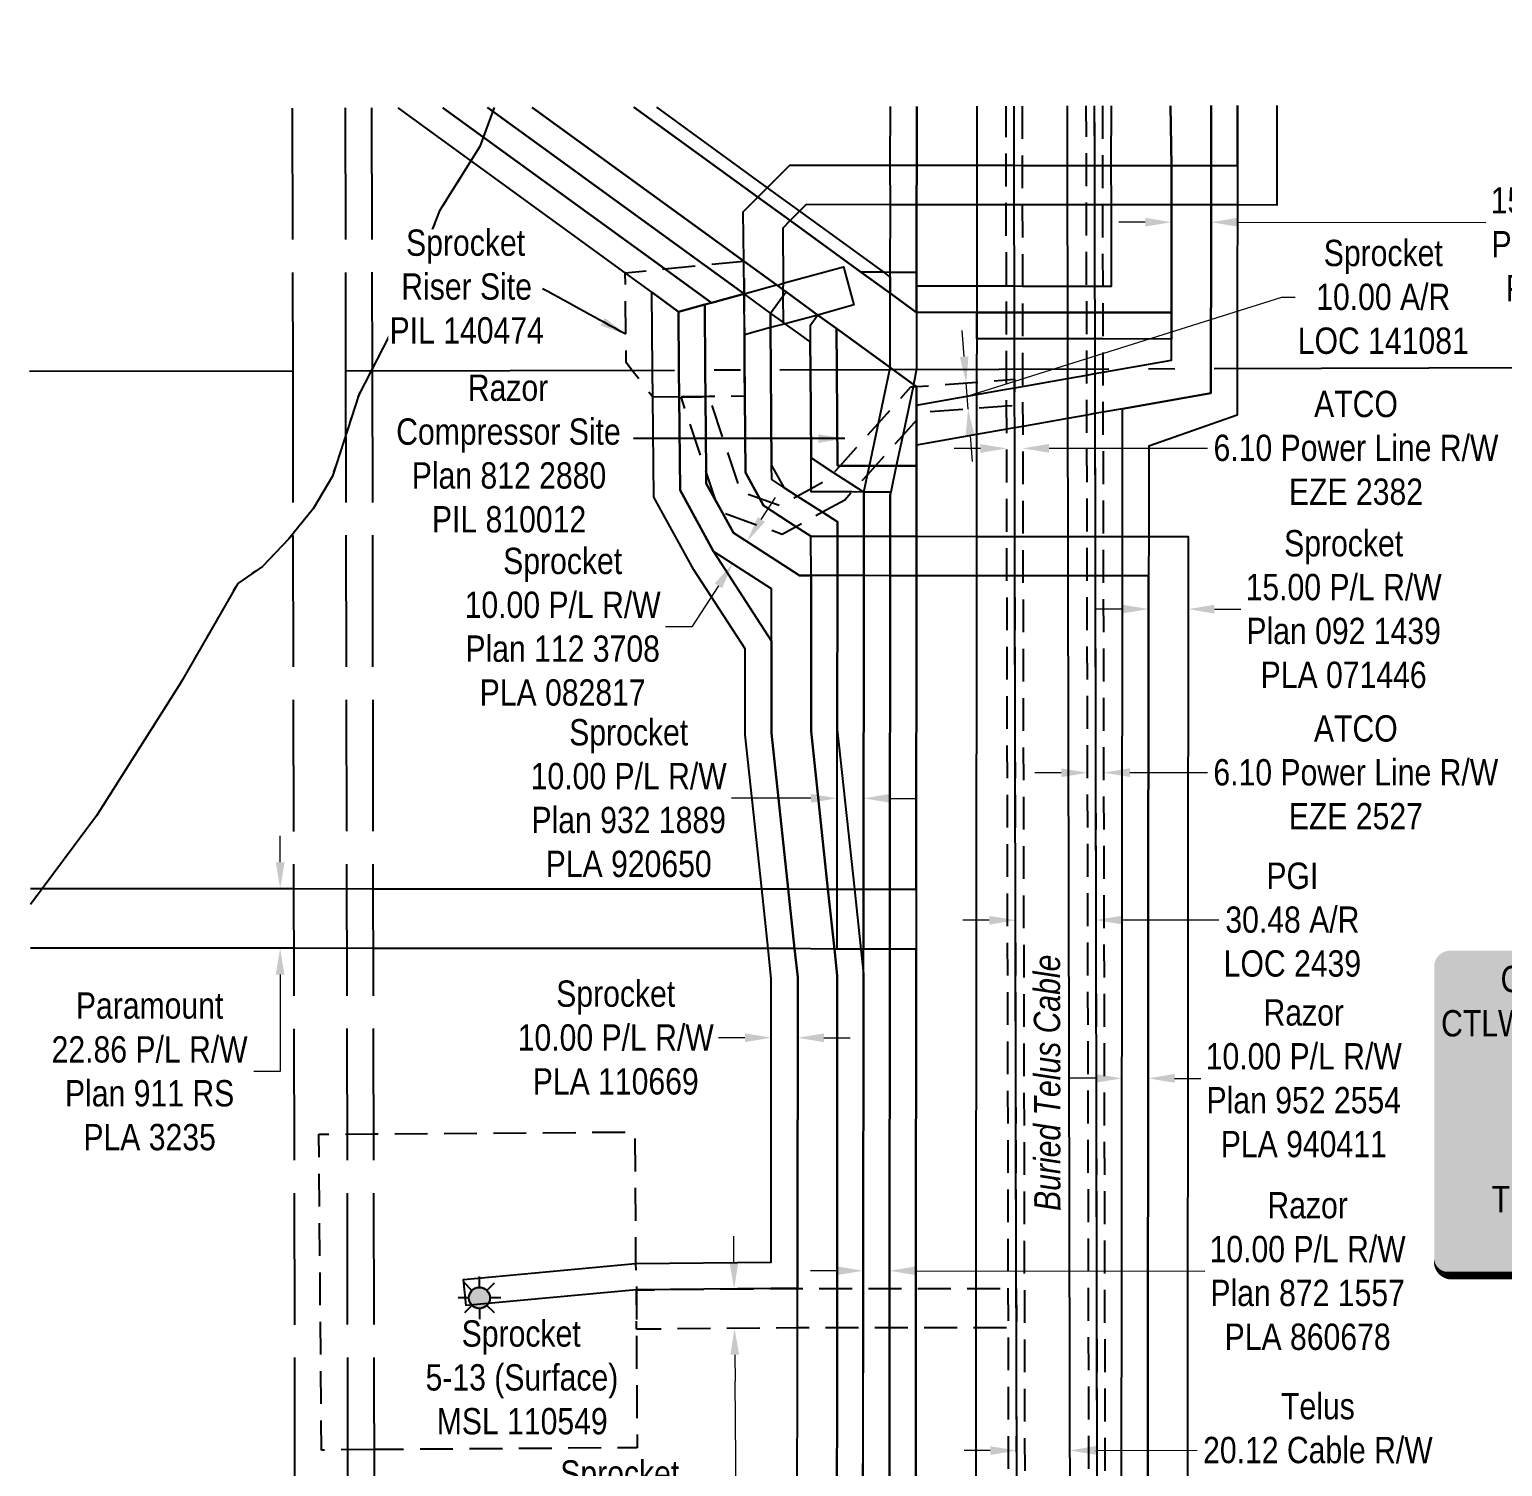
# Model space of a CAD drawing. Extents: x 507923 to 518388, y 6020717 to 6030806.
# Drawn here: x 507923 to 508483, y 6023524 to 6024070 of the extents above; entities that cross this region are included whole.
import ezdxf

# ---------------------------------------------------------------- set-up
doc = ezdxf.new("R2010")
doc.units = 0
doc.header["$LTSCALE"] = 5
doc.header["$PDSIZE"] = 0.5
for name, pattern in [('foc-ACCESSROAD', [3.75, 2.5, -1.25]), ('foc-FLOWLINE', [3.75, 2.5, -1.25]), ('foc-QUARTERLINE', [33, 25, -3, 2, -3]), ('foc-UNSURVEYED', [12.5, 10, -2.5]), ('foc-WHEELTRACKS', [2, 0.4, -1.6])]:
    doc.linetypes.add(name, pattern=pattern)
doc.layers.get('Defpoints').update_dxf_attribs({"color": 9})
for name, color, linetype in [('AS-TELUS', 224, 'foc-TEL'), ('AS-WILDLIFE-BLOCK', 131, 'Continuous'), ('F-AR', 190, 'foc-ACCESSROAD'), ('F-EZE', 190, 'foc-FLOWLINE'), ('F-RW', 190, 'Continuous'), ('F-WS', 190, 'foc-ACCESSROAD'), ('F-WS-S', 8, 'Continuous'), ('L-QSEC', 8, 'foc-QUARTERLINE'), ('L-USEC', 7, 'foc-UNSURVEYED'), ('T-WATER-P3', 160, 'foc-WHEELTRACKS')]:
    doc.layers.add(name, color=color, linetype=linetype)
for name, color, linetype, lineweight in [('F-AR-T', 190, 'Continuous', 9), ('F-EZE-T', 190, 'Continuous', 9), ('F-RW-T', 190, 'Continuous', 9), ('F-WS-T', 190, 'Continuous', 9)]:
    doc.layers.add(name, color=color, linetype=linetype, lineweight=lineweight)
doc.styles.add('80', font='ARIALN.TTF', dxfattribs={"height": 10})
doc.styles.add('80CG', font='ARIALN.TTF', dxfattribs={"height": 10})
doc.styles.add('80L', font='ARIALN.TTF', dxfattribs={"height": 10})
doc.styles.add('foc-LtypeFont', font='ARIALN.TTF', dxfattribs={"height": 7.35})
doc.linetypes.add('foc-TEL', pattern='A,2,-1,["T",foc-LtypeFont,S=0.2,R=0,X=-0.425,Y=-0.75],-1.24,8', length=12.24)
doc.linetypes.add('foc-TOPO-flowdirection-NOLINE', pattern='A,0,[">",foc-LtypeFont,S=0.3,R=0,X=0,Y=-0.945],-20,[">",foc-LtypeFont,S=0.3,R=0,X=0,Y=-0.945],0', length=20)
doc.dimstyles.new('Compass 5 000', dxfattribs={"dimscale": 5, "dimtxt": 9, "dimasz": 2, "dimexe": 0.2, "dimexo": 0.0625, "dimgap": 0.5, "dimtad": 0, "dimtih": 1, "dimtoh": 1, "dimzin": 0, "dimdsep": 46, "dimtxsty": '80CG', "dimcen": 0.1, "dimse1": 1, "dimse2": 1, "dimclrd": 256, "dimclrt": 256, "dimaunit": 1, "dimadec": 4, "dimazin": 0, "dimtfac": 0.06, "dimtofl": 0, "dimtmove": 0, "dimatfit": 1, "dimfxl": 0.2, "dimtolj": 1, "dimtzin": 0, "dimlwd": -1, "dimarcsym": 0})

# ---------------------------------------------------------------- blocks, each defined once
blk = doc.blocks.new('*U383')
h = blk.add_hatch(color=255)
edge = h.paths.add_edge_path()
edge.add_line((-136.5, -62.5), (136.5, -62.5))
edge.add_arc((136.5, -56.5), 6, 270, 360)
edge.add_line((142.5, -56.5), (142.5, 55))
edge.add_arc((136.5, 55), 6, 0, 90)
edge.add_line((136.5, 61), (-136.5, 61))
edge.add_arc((-136.5, 55), 6, 90, 180)
edge.add_line((-142.5, 55), (-142.5, -56.5))
edge.add_arc((-136.5, -56.5), 6, 180, 270)
at = {"color": 44, "flags": 128}
blk.add_lwpolyline([(-136.5, -62.5, 3, 3, 0), (136.5, -62.5, 3, 3, 0.414214), (142.5, -56.5, 3, 3, 0), (142.5, 55, 3, 0, 0.414214), (136.5, 61, 0, 0, 0), (-136.5, 61, 0, 0, 0.414214), (-142.5, 55, 0, 0, 0), (-142.5, -56.5, 0, 3, 0.414214)], format="xyseb", close=True, dxfattribs=at)
at = {"color": 44, "style": '80'}
blk.add_attdef('ENTER_TEXT_001', (-35.99, -5), '', height=10, dxfattribs=at)
blk = doc.blocks.new('*D408')
at = {"layer": 'Defpoints', "color": 0, "transparency": 16777216}
for p in [(508318.2, 6023529.87), (508298.1, 6023518.3), (508318.22, 6023518.34)]:
    blk.add_point(p, dxfattribs=at)
at = {"layer": 'F-AR-T', "transparency": 16777216}
for p, q in [((508288.08, 6023529.82), (508278.08, 6023529.8)), ((508328.2, 6023529.89), (508366.62, 6023529.97))]:
    blk.add_line(p, q, dxfattribs=at)
for points in [[(508288.07, 6023531.48), (508288.08, 6023528.15), (508298.08, 6023529.84)], [(508328.2, 6023531.56), (508328.2, 6023528.23), (508318.2, 6023529.87)]]:
    blk.add_solid(points, dxfattribs=at)
at = {"layer": 'F-AR-T', "transparency": 16777216, "insert": (508412.53, 6023529.97), "char_height": 10, "attachment_point": 5, "style": '80CG'}
blk.add_mtext('\\A1;Telus\\P20.12 Cable R/W\\PDLO 3568', dxfattribs=at)
blk = doc.blocks.new('*D409')
at = {"layer": 'Defpoints', "color": 0, "transparency": 16777216}
for p in [(508297.66, 6023748.23), (508328.15, 6023748.29), (508328.18, 6023731.47)]:
    blk.add_point(p, dxfattribs=at)
at = {"layer": 'F-AR-T', "transparency": 16777216}
for p, q in [((508287.69, 6023731.39), (508277.69, 6023731.37)), ((508338.18, 6023731.49), (508374.89, 6023731.56))]:
    blk.add_line(p, q, dxfattribs=at)
for points in [[(508287.69, 6023733.06), (508287.7, 6023729.73), (508297.69, 6023731.41)], [(508338.18, 6023733.16), (508338.18, 6023729.82), (508328.18, 6023731.47)]]:
    blk.add_solid(points, dxfattribs=at)
at = {"layer": 'F-AR-T', "transparency": 16777216, "insert": (508402.84, 6023731.56), "char_height": 10, "attachment_point": 5, "style": '80CG'}
blk.add_mtext('\\A1;PGI\\P30.48 A/R\\PLOC 2439', dxfattribs=at)
blk = doc.blocks.new('*D410')
at = {"layer": 'Defpoints', "color": 0, "transparency": 16777216}
for p in [(508195.48, 6023591.3), (508190.89, 6023576.26), (508195.62, 6023576.31)]:
    blk.add_point(p, dxfattribs=at)
at = {"layer": 'F-AR-T', "transparency": 16777216}
for p, q in [((508190.66, 6023601.26), (508190.57, 6023611.26)), ((508190.99, 6023566.26), (508191.08, 6023556.26)), ((508191.57, 6023504.38), (508191.08, 6023556.26)), ((508181.57, 6023504.38), (508191.57, 6023504.38))]:
    blk.add_line(p, q, dxfattribs=at)
for points in [[(508192.33, 6023601.27), (508188.99, 6023601.24), (508190.75, 6023591.26)], [(508192.65, 6023566.28), (508189.32, 6023566.25), (508190.89, 6023576.26)]]:
    blk.add_solid(points, dxfattribs=at)
at = {"layer": 'F-AR-T', "transparency": 16777216, "insert": (508147.3, 6023504.38), "char_height": 10, "attachment_point": 5, "style": '80CG'}
blk.add_mtext('\\A1;Sprocket\\P15.00 A/R\\PLOC 110532', dxfattribs=at)
blk = doc.blocks.new('*D411')
at = {"layer": 'Defpoints', "color": 0, "transparency": 16777216}
for p in [(508277.82, 6023935.55), (508278.9, 6023935.63), (508278.56, 6023925.58)]:
    blk.add_point(p, dxfattribs=at)
at = {"layer": 'F-AR-T', "transparency": 16777216}
for p, q in [((508279.27, 6023930.64), (508398.85, 6023968.27)), ((508398.85, 6023968.27), (508403.85, 6023968.27)), ((508278.15, 6023945.6), (508277.41, 6023955.57)), ((508279.64, 6023925.66), (508278.9, 6023935.63)), ((508280.38, 6023915.69), (508281.13, 6023905.72))]:
    blk.add_line(p, q, dxfattribs=at)
for points in [[(508279.81, 6023945.73), (508276.49, 6023945.48), (508278.9, 6023935.63)], [(508282.05, 6023915.81), (508278.72, 6023915.56), (508279.64, 6023925.66)]]:
    blk.add_solid(points, dxfattribs=at)
at = {"layer": 'F-AR-T', "transparency": 16777216, "insert": (508437.36, 6023968.27), "char_height": 10, "attachment_point": 5, "style": '80CG'}
blk.add_mtext('\\A1;Sprocket\\P10.00 A/R\\PLOC 141081', dxfattribs=at)
blk = doc.blocks.new('*D425')
at = {"layer": 'Defpoints', "color": 0, "transparency": 16777216}
for p in [(508300.39, 6023910.74), (508294.35, 6023888.54), (508300.44, 6023888.55)]:
    blk.add_point(p, dxfattribs=at)
at = {"layer": 'F-EZE-T', "transparency": 16777216}
for p, q in [((508284.31, 6023910.71), (508274.31, 6023910.69)), ((508310.39, 6023910.76), (508370.63, 6023910.88))]:
    blk.add_line(p, q, dxfattribs=at)
for points in [[(508284.31, 6023912.38), (508284.31, 6023909.04), (508294.31, 6023910.73)], [(508310.39, 6023912.43), (508310.4, 6023909.09), (508300.39, 6023910.74)]]:
    blk.add_solid(points, dxfattribs=at)
at = {"layer": 'F-EZE-T', "transparency": 16777216, "insert": (508427, 6023910.88), "char_height": 10, "attachment_point": 5, "style": '80CG'}
blk.add_mtext('\\A1;ATCO\\P6.10 Power Line R/W\\PEZE 2382', dxfattribs=at)
blk = doc.blocks.new('*D426')
at = {"layer": 'Defpoints', "color": 0, "transparency": 16777216}
for p in [(508325, 6023800.8), (508331.1, 6023800.82), (508331.12, 6023787.48)]:
    blk.add_point(p, dxfattribs=at)
at = {"layer": 'F-EZE-T', "transparency": 16777216}
for p, q in [((508315.02, 6023787.45), (508305.02, 6023787.43)), ((508341.12, 6023787.5), (508370.57, 6023787.56))]:
    blk.add_line(p, q, dxfattribs=at)
for points in [[(508315.02, 6023789.12), (508315.03, 6023785.79), (508325.02, 6023787.47)], [(508341.12, 6023789.17), (508341.13, 6023785.84), (508331.12, 6023787.48)]]:
    blk.add_solid(points, dxfattribs=at)
at = {"layer": 'F-EZE-T', "transparency": 16777216, "insert": (508426.94, 6023787.56), "char_height": 10, "attachment_point": 5, "style": '80CG'}
blk.add_mtext('\\A1;ATCO\\P6.10 Power Line R/W\\PEZE 2527', dxfattribs=at)
blk = doc.blocks.new('*D463')
at = {"layer": 'Defpoints', "color": 0, "transparency": 16777216}
for p in [(508348.22, 6023848.13), (508363.22, 6023849.64), (508363.22, 6023848.12)]:
    blk.add_point(p, dxfattribs=at)
at = {"layer": 'F-RW-T', "transparency": 16777216}
for p, q in [((508338.22, 6023849.66), (508328.22, 6023849.67)), ((508373.22, 6023849.63), (508383.22, 6023849.62))]:
    blk.add_line(p, q, dxfattribs=at)
for points in [[(508338.22, 6023851.32), (508338.22, 6023847.99), (508348.22, 6023849.65)], [(508373.22, 6023851.3), (508373.22, 6023847.96), (508363.22, 6023849.64)]]:
    blk.add_solid(points, dxfattribs=at)
at = {"layer": 'F-RW-T', "transparency": 16777216, "insert": (508422.31, 6023849.62), "char_height": 10, "attachment_point": 5, "style": '80CG'}
blk.add_mtext('\\A1;Sprocket\\P15.00 P/L R/W\\PPlan 092 1439\\PPLA 071446', dxfattribs=at)
blk = doc.blocks.new('*D464')
at = {"layer": 'Defpoints', "color": 0, "transparency": 16777216}
for p in [(508197.95, 6023873.84), (508190.21, 6023866.92), (508192.52, 6023865.43)]:
    blk.add_point(p, dxfattribs=at)
at = {"layer": 'F-RW-T', "transparency": 16777216}
for p, q in [((508201.08, 6023883.73), (508206.51, 6023892.13)), ((508184.79, 6023858.52), (508174.68, 6023842.89)), ((508174.68, 6023842.89), (508164.68, 6023842.89))]:
    blk.add_line(p, q, dxfattribs=at)
for points in [[(508199.68, 6023884.63), (508202.48, 6023882.82), (508195.65, 6023875.33)], [(508183.39, 6023859.43), (508186.19, 6023857.62), (508190.21, 6023866.92)]]:
    blk.add_solid(points, dxfattribs=at)
at = {"layer": 'F-RW-T', "transparency": 16777216, "insert": (508125.6, 6023842.89), "char_height": 10, "attachment_point": 5, "style": '80CG'}
blk.add_mtext('\\A1;Sprocket\\P10.00 P/L R/W\\PPlan 112 3708\\PPLA 082817', dxfattribs=at)
blk = doc.blocks.new('*D465')
at = {"layer": 'Defpoints', "color": 0, "transparency": 16777216}
for p in [(508204.85, 6023686.74), (508204.84, 6023677.59), (508214.87, 6023677.58)]:
    blk.add_point(p, dxfattribs=at)
at = {"layer": 'F-RW-T', "transparency": 16777216}
for p, q in [((508194.85, 6023686.75), (508184.85, 6023686.76)), ((508224.88, 6023686.72), (508234.88, 6023686.72))]:
    blk.add_line(p, q, dxfattribs=at)
for points in [[(508194.85, 6023688.42), (508194.84, 6023685.08), (508204.85, 6023686.74)], [(508224.88, 6023688.39), (508224.88, 6023685.06), (508214.88, 6023686.73)]]:
    blk.add_solid(points, dxfattribs=at)
at = {"layer": 'F-RW-T', "transparency": 16777216, "insert": (508145.76, 6023686.76), "char_height": 10, "attachment_point": 5, "style": '80CG'}
blk.add_mtext('\\A1;Sprocket\\P10.00 P/L R/W\\PPLA 110669', dxfattribs=at)
blk = doc.blocks.new('*D466')
at = {"layer": 'Defpoints', "color": 0, "transparency": 16777216}
for p in [(508229.93, 6023777.74), (508229.92, 6023774.44), (508239.92, 6023774.43)]:
    blk.add_point(p, dxfattribs=at)
at = {"layer": 'F-RW-T', "transparency": 16777216}
for p, q in [((508219.93, 6023777.75), (508189.78, 6023777.77)), ((508249.92, 6023777.72), (508259.92, 6023777.72))]:
    blk.add_line(p, q, dxfattribs=at)
for points in [[(508219.93, 6023779.41), (508219.92, 6023776.08), (508229.93, 6023777.74)], [(508249.92, 6023779.39), (508249.92, 6023776.06), (508239.92, 6023777.73)]]:
    blk.add_solid(points, dxfattribs=at)
at = {"layer": 'F-RW-T', "transparency": 16777216, "insert": (508150.69, 6023777.77), "char_height": 10, "attachment_point": 5, "style": '80CG'}
blk.add_mtext('\\A1;Sprocket\\P10.00 P/L R/W\\PPlan 932 1889\\PPLA 920650', dxfattribs=at)
blk = doc.blocks.new('*D478')
at = {"layer": 'Defpoints', "color": 0, "transparency": 16777216}
for p in [(508239.78, 6023638.75), (508249.81, 6023638.74), (508239.74, 6023598.17)]:
    blk.add_point(p, dxfattribs=at)
at = {"layer": 'F-RW-T', "transparency": 16777216}
for p, q in [((508229.74, 6023598.18), (508219.74, 6023598.19)), ((508259.76, 6023598.14), (508369.54, 6023598.02))]:
    blk.add_line(p, q, dxfattribs=at)
for points in [[(508229.74, 6023599.85), (508229.74, 6023596.51), (508239.74, 6023598.17)], [(508259.76, 6023599.81), (508259.76, 6023596.48), (508249.76, 6023598.16)]]:
    blk.add_solid(points, dxfattribs=at)
at = {"layer": 'F-RW-T', "transparency": 16777216, "insert": (508408.63, 6023598.02), "char_height": 10, "attachment_point": 5, "style": '80CG'}
blk.add_mtext('\\A1;Razor\\P10.00 P/L R/W\\PPlan 872 1557\\PPLA 860678', dxfattribs=at)
blk = doc.blocks.new('*D480')
at = {"layer": 'Defpoints', "color": 0, "transparency": 16777216}
for p in [(507998.5, 6023743.44), (508018.27, 6023743.43), (507998.48, 6023720.75)]:
    blk.add_point(p, dxfattribs=at)
at = {"layer": 'F-RW-T', "transparency": 16777216}
for p, q in [((508018.28, 6023753.43), (508018.29, 6023763.43)), ((508018.25, 6023710.74), (508018.22, 6023673.91)), ((508018.22, 6023673.91), (508008.22, 6023673.91))]:
    blk.add_line(p, q, dxfattribs=at)
for points in [[(508016.61, 6023753.43), (508019.95, 6023753.43), (508018.27, 6023743.43)], [(508016.58, 6023710.74), (508019.92, 6023710.74), (508018.26, 6023720.74)]]:
    blk.add_solid(points, dxfattribs=at)
at = {"layer": 'F-RW-T', "transparency": 16777216, "insert": (507968.68, 6023673.91), "char_height": 10, "attachment_point": 5, "style": '80CG', "bg_fill": 3, "box_fill_scale": 1.1, "bg_fill_color": 256, "bg_fill_true_color": 13158600, "bg_fill_transparency": 0}
blk.add_mtext('\\A1;Paramount\\P22.86 P/L R/W\\PPlan 911 RS\\PPLA 3235', dxfattribs=at)
blk = doc.blocks.new('*D483')
at = {"layer": 'Defpoints', "color": 0, "transparency": 16777216}
for p in [(508338.08, 6023668.42), (508348.07, 6023671.3), (508348.07, 6023668.41)]:
    blk.add_point(p, dxfattribs=at)
at = {"layer": 'F-RW-T', "transparency": 16777216}
for p, q in [((508328.08, 6023671.31), (508318.08, 6023671.32)), ((508358.07, 6023671.29), (508368.07, 6023671.28))]:
    blk.add_line(p, q, dxfattribs=at)
for points in [[(508328.08, 6023672.98), (508328.08, 6023669.65), (508338.08, 6023671.31)], [(508358.07, 6023672.96), (508358.07, 6023669.62), (508348.07, 6023671.3)]]:
    blk.add_solid(points, dxfattribs=at)
at = {"layer": 'F-RW-T', "transparency": 16777216, "insert": (508407.16, 6023671.28), "char_height": 10, "attachment_point": 5, "style": '80CG'}
blk.add_mtext('\\A1;Razor\\P10.00 P/L R/W\\PPlan 952 2554\\PPLA 940411', dxfattribs=at)
blk = doc.blocks.new('GAS')
h = blk.add_hatch(color=255)
h.dxf.hatch_style = 1
edge = h.paths.add_edge_path()
edge.add_arc((0, 0), 0.9, 0, 360)
for p, q in [((-0.57, 0.57), (-1.14, 1.14)), ((0, 0.81), (0, 1.62)), ((0.57, 0.57), (1.14, 1.14)), ((-0.81, 0), (-1.62, 0)), ((1.62, 0), (0.81, 0)), ((-0.57, -0.57), (-1.14, -1.14)), ((0, -0.81), (0, -1.62)), ((1.14, -1.14), (0.57, -0.57))]:
    blk.add_line(p, q)
blk.add_circle((0, 0), 0.8)
blk = doc.blocks.new('*D634')
at = {"layer": 'Defpoints', "color": 0, "transparency": 16777216}
for p in [(508356.95, 6024010.29), (508371.94, 6024010.28), (508371.93, 6023996.7)]:
    blk.add_point(p, dxfattribs=at)
at = {"layer": 'F-RW-T', "transparency": 16777216}
for p, q in [((508346.93, 6023996.72), (508336.93, 6023996.73)), ((508381.93, 6023996.69), (508476.35, 6023996.61))]:
    blk.add_line(p, q, dxfattribs=at)
for points in [[(508346.94, 6023998.38), (508346.93, 6023995.05), (508356.93, 6023996.71)], [(508381.93, 6023998.35), (508381.93, 6023995.02), (508371.93, 6023996.7)]]:
    blk.add_solid(points, dxfattribs=at)
at = {"layer": 'F-RW-T', "transparency": 16777216, "insert": (508515.44, 6023996.61), "char_height": 10, "attachment_point": 5, "style": '80CG'}
blk.add_mtext('\\A1;Allied\\P15.00 P/L R/W\\PPlan 812 2880\\PPLA 800647', dxfattribs=at)

msp = doc.modelspace()

# ---------------------------------------------------------------- linework, layer by layer
at = {"layer": 'AS-TELUS', "flags": 128}
msp.add_lwpolyline([(508295.163, 6023016.612), (508296.247, 6023116.6), (508296.575, 6023146.759), (508298.418, 6023314.111), (508298.429, 6023317.49), (508298.423, 6023344.599), (508298.421, 6023347.991), (508298.39, 6023364.807), (508298.371, 6023374.8), (508297.987, 6023576.42), (508297.959, 6023591.42), (508297.443, 6023862.306), (508297.415, 6023877.296), (508297.336, 6023918.533), (508297.32, 6023926.968), (508297.307, 6023933.753), (508297.301, 6023936.993), (508297.294, 6023940.889), (508297.272, 6023952.356), (508297.253, 6023962.407), (508297.234, 6023972.46), (508297.175, 6024003.319), (508297.146, 6024018.324), (508297.103, 6024040.826)], dxfattribs=at)
at = {"layer": 'F-AR', "flags": 128}
for points in [[(508295.182, 6023016.612), (508296.274, 6023116.6), (508296.603, 6023146.759), (508298.43, 6023314.11), (508298.429, 6023317.49), (508298.423, 6023344.599), (508298.421, 6023347.991), (508298.39, 6023364.807), (508298.371, 6023374.8), (508297.987, 6023576.42), (508297.959, 6023591.42), (508297.443, 6023862.306), (508297.415, 6023877.296), (508297.336, 6023918.533), (508297.32, 6023926.968), (508297.307, 6023933.753), (508297.301, 6023936.993), (508297.294, 6023940.889), (508297.272, 6023952.356), (508297.253, 6023962.407), (508297.234, 6023972.46), (508297.175, 6024003.319), (508297.146, 6024018.324), (508297.103, 6024040.826)], [(508327.591, 6024040.909), (508327.634, 6024018.298), (508327.663, 6024003.294), (508327.721, 6023972.432), (508327.74, 6023962.379), (508327.759, 6023952.327), (508327.781, 6023940.971), (508327.784, 6023939.161), (508327.813, 6023923.941), (508327.902, 6023877.264), (508327.931, 6023862.273), (508328.859, 6023374.837), (508328.87, 6023369.036), (508328.878, 6023364.843), (508328.91, 6023348.049), (508328.928, 6023338.549), (508328.917, 6023313.947), (508327.093, 6023146.841), (508326.763, 6023116.682), (508325.672, 6023016.695)]]:
    msp.add_lwpolyline(points, dxfattribs=at)
for points in [[(508232.744, 6023891.088), (508224.29, 6023886.455), (508214.307, 6023880.986), (508208.977, 6023878.066), (508186.334, 6023886.278), (508185.202, 6023886.689), (508183.802, 6023890.864), (508180.143, 6023901.777), (508170.581, 6023930.296), (508179.889, 6023930.39), (508181.092, 6023930.403), (508193.148, 6023894.444), (508200.37, 6023891.825), (508208.137, 6023889.008), (508214.732, 6023892.622), (508220.046, 6023895.534), (508226.442, 6023899.038), (508228.641, 6023901.489), (508231.045, 6023904.168), (508237.12, 6023910.938), (508245.564, 6023920.353), (508252.579, 6023928.176), (508257.842, 6023934.075), (508258.703, 6023934.138), (508260.031, 6023934.22), (508282.881, 6023935.926), (508294.259, 6023936.768), (508297.301, 6023936.993), (508297.307, 6023933.753), (508297.32, 6023926.968), (508294.278, 6023926.743), (508282.873, 6023925.899), (508262.613, 6023924.4), (508260.021, 6023921.508), (508254.786, 6023915.658), (508244.507, 6023904.145), (508241.406, 6023900.741), (508237.15, 6023895.998), (508235.504, 6023894.164), (508232.744, 6023891.088)], [(508297.959, 6023591.42), (508297.987, 6023576.42), (508294.945, 6023576.423), (508282.602, 6023576.435), (508259.758, 6023576.456), (508249.759, 6023576.462), (508240.086, 6023576.467), (508239.717, 6023576.467), (508229.831, 6023576.481), (508215.162, 6023576.489), (508214.784, 6023576.484), (508153.594, 6023575.912), (508153.685, 6023590.904), (508204.768, 6023591.391), (508214.84, 6023591.486), (508229.838, 6023591.48), (508239.73, 6023591.468), (508240.106, 6023591.468), (508249.771, 6023591.462), (508259.769, 6023591.456), (508282.614, 6023591.434), (508294.917, 6023591.422), (508297.959, 6023591.42)]]:
    msp.add_lwpolyline(points, close=True, dxfattribs=at)
at = {"layer": 'F-EZE', "flags": 128}
for points in [[(508292.118, 6023016.604), (508293.205, 6023116.592), (508293.532, 6023146.751), (508295.369, 6023314.097), (508295.387, 6023317.503), (508295.381, 6023344.592), (508295.38, 6023347.988), (508295.348, 6023364.804), (508295.329, 6023374.797), (508294.945, 6023576.423), (508294.917, 6023591.422), (508294.401, 6023862.309), (508294.373, 6023877.3), (508294.295, 6023917.993), (508294.278, 6023926.743), (508294.266, 6023933.213), (508294.259, 6023936.768), (508294.251, 6023940.881), (508294.229, 6023952.359), (508294.21, 6023962.411), (508294.191, 6023972.463), (508294.132, 6024003.322), (508294.104, 6024018.326), (508294.061, 6024040.817)], [(508300.146, 6024040.834), (508300.189, 6024018.321), (508300.218, 6024003.316), (508300.276, 6023972.458), (508300.296, 6023962.404), (508300.315, 6023952.353), (508300.337, 6023940.897), (508300.349, 6023934.293), (508300.378, 6023919.073), (508300.458, 6023877.293), (508300.486, 6023862.303), (508301.415, 6023374.804), (508301.434, 6023364.81), (508301.466, 6023347.995), (508301.473, 6023317.504), (508299.617, 6023146.768), (508299.289, 6023116.608), (508298.202, 6023016.62)], [(508322.631, 6023016.687), (508323.722, 6023116.674), (508324.051, 6023146.833), (508325.876, 6023313.963), (508325.887, 6023334.352), (508325.829, 6023364.839), (508325.809, 6023374.834), (508324.882, 6023862.276), (508324.854, 6023877.268), (508324.766, 6023923.4), (508324.737, 6023938.619), (508324.732, 6023940.963), (508324.711, 6023952.33), (508324.691, 6023962.383), (508324.673, 6023972.435), (508324.614, 6024003.297), (508324.585, 6024018.301), (508324.542, 6024040.901)], [(508330.64, 6024040.917), (508330.683, 6024018.296), (508330.712, 6024003.291), (508330.77, 6023972.43), (508330.789, 6023962.376), (508330.808, 6023952.324), (508330.83, 6023940.979), (508330.832, 6023939.701), (508330.861, 6023924.482), (508330.951, 6023877.261), (508330.98, 6023862.27), (508331.907, 6023374.84), (508331.918, 6023369.036), (508331.926, 6023364.848), (508331.971, 6023341.597), (508331.977, 6023338.549), (508331.979, 6023337.409), (508331.983, 6023335.499), (508331.985, 6023334.363), (508331.981, 6023331.312), (508331.975, 6023326.741), (508331.958, 6023313.93), (508330.134, 6023146.85), (508329.804, 6023116.69), (508328.713, 6023016.703)]]:
    msp.add_lwpolyline(points, dxfattribs=at)
at = {"layer": 'F-RW', "flags": 128}
for points in [[(507923.373, 6023743.499), (508023.373, 6023743.425), (508053.533, 6023743.396), (508201.215, 6023743.284), (508211.305, 6023743.276), (508226.38, 6023743.265), (508229.899, 6023743.263), (508236.425, 6023743.257), (508239.893, 6023743.254), (508249.888, 6023743.247), (508259.883, 6023743.239), (508259.975, 6023862.346), (508259.987, 6023877.335), (508260.007, 6023904.1), (508260.013, 6023911.909), (508260.021, 6023921.508), (508260.025, 6023927.135), (508260.031, 6023934.22), (508258.896, 6023935.043), (508251.011, 6023940.765), (508250.041, 6023941.476), (508229.611, 6023956.318), (508222.585, 6023961.429), (508210.457, 6023970.233), (508209.268, 6023971.097), (508206.858, 6023972.847), (508194.459, 6023981.847), (508113.97, 6024040.325)], [(508080.026, 6024040.232), (508164.364, 6023978.986), (508182.141, 6023966.077), (508179.578, 6023965.382), (508169.643, 6023962.691), (508159.528, 6023970.108), (508149.387, 6023977.482), (508063.071, 6024040.186)], [(508097.035, 6024040.279), (508179.367, 6023980.467), (508194.532, 6023969.451), (508182.141, 6023966.077), (508164.364, 6023978.986), (508080.026, 6024040.232)], [(508249.623, 6023400.351), (508249.759, 6023576.462), (508249.771, 6023591.462), (508249.87, 6023720.401), (508249.888, 6023743.247), (508249.98, 6023862.356), (508249.991, 6023877.346), (508250.004, 6023893.101), (508250.222, 6023894.13), (508240.01, 6023894.153), (508235.504, 6023894.164), (508220.056, 6023894.201), (508220.046, 6023895.534), (508219.966, 6023907.087), (508219.727, 6023940.681), (508219.653, 6023951.201), (508215.873, 6023953.967), (508210.114, 6023958.142), (508209.365, 6023958.681), (508204.582, 6023962.149), (508194.532, 6023969.451), (508179.367, 6023980.467), (508097.035, 6024040.279)], [(508113.97, 6024040.325), (508194.459, 6023981.847), (508206.858, 6023972.847), (508209.268, 6023971.097), (508210.457, 6023970.233), (508222.585, 6023961.429), (508229.611, 6023956.318), (508229.722, 6023940.708), (508229.98, 6023904.171), (508231.045, 6023904.168), (508242.127, 6023904.142), (508244.507, 6023904.144), (508252.34, 6023904.118), (508260.007, 6023904.1), (508259.987, 6023877.335), (508259.975, 6023862.346), (508259.883, 6023743.239), (508259.865, 6023720.393), (508259.768, 6023591.456), (508259.757, 6023576.456), (508259.617, 6023400.387)], [(508152.698, 6024040.431), (508199.786, 6024006.223), (508212.071, 6023997.298), (508238.81, 6023977.874), (508250.063, 6023969.7), (508260.053, 6023962.442), (508260.061, 6023972.496), (508260.065, 6023977.671), (508260.085, 6024003.348), (508260.097, 6024018.359), (508260.114, 6024040.725)], [(508161.218, 6024040.454), (508203.356, 6024009.821), (508215.643, 6024000.892), (508247.422, 6023977.792), (508250.079, 6023975.873), (508250.063, 6023969.7), (508238.81, 6023977.874), (508212.071, 6023997.298), (508199.786, 6024006.223), (508152.698, 6024040.431)], [(508229.722, 6023485.028), (508229.831, 6023576.481), (508229.838, 6023591.48), (508229.87, 6023710.426), (508228.823, 6023720.435), (508226.38, 6023743.265), (508219.962, 6023803.248), (508219.988, 6023862.388), (508219.915, 6023877.359), (508214.307, 6023880.986), (508201.931, 6023888.987), (508200.37, 6023891.825), (508195.037, 6023901.521), (508194.822, 6023930.566), (508194.746, 6023940.615), (508194.677, 6023953.949), (508194.532, 6023969.451), (508194.459, 6023981.847), (508194.198, 6024000.597), (508199.786, 6024006.223), (508203.356, 6024009.821), (508211.852, 6024018.363), (508250.064, 6024018.371), (508260.097, 6024018.359), (508282.945, 6024018.337), (508294.104, 6024018.326), (508297.146, 6024018.324), (508300.189, 6024018.321), (508317.271, 6024018.307), (508324.585, 6024018.301), (508327.634, 6024018.298), (508330.683, 6024018.296), (508334.043, 6024018.292), (508356.945, 6024018.267), (508371.952, 6024018.259), (508381.948, 6024018.253), (508381.967, 6024041.058)], [(508396.97, 6024041.099), (508396.937, 6024003.238), (508381.936, 6024003.25), (508371.939, 6024003.259), (508356.947, 6024003.271), (508334.099, 6024003.289), (508330.712, 6024003.291), (508327.662, 6024003.294), (508324.614, 6024003.297), (508317.3, 6024003.303), (508300.218, 6024003.316), (508297.175, 6024003.319), (508294.132, 6024003.322), (508282.933, 6024003.33), (508260.085, 6024003.348), (508250.099, 6024003.356), (508218.118, 6024003.383), (508215.643, 6024000.892), (508212.071, 6023997.298), (508209.269, 6023994.478), (508209.325, 6023973.485), (508209.268, 6023971.097), (508209.305, 6023968.602), (508209.365, 6023958.681), (508204.582, 6023962.149), (508204.62, 6023956.657), (508204.734, 6023940.641), (508204.992, 6023904.292), (508209.599, 6023895.933), (508214.732, 6023892.622), (508224.29, 6023886.455), (508230.005, 6023882.769), (508230.001, 6023877.367), (508229.99, 6023862.378), (508229.945, 6023803.954), (508236.425, 6023743.257), (508238.864, 6023720.41), (508239.868, 6023711), (508239.73, 6023591.468), (508239.717, 6023576.467), (508239.336, 6023473.466)], [(508356.589, 6024040.988), (508356.945, 6024018.267), (508356.947, 6024003.271), (508356.921, 6023972.406), (508356.912, 6023962.353), (508330.789, 6023962.376), (508327.74, 6023962.379), (508324.691, 6023962.383), (508317.377, 6023962.389), (508300.296, 6023962.404), (508297.253, 6023962.407), (508294.21, 6023962.411), (508282.901, 6023962.421), (508260.053, 6023962.442), (508250.063, 6023969.7), (508238.81, 6023977.874), (508247.422, 6023977.792), (508250.079, 6023977.768), (508260.065, 6023977.671), (508260.061, 6023972.496), (508282.909, 6023972.474), (508294.191, 6023972.463), (508297.233, 6023972.46), (508300.276, 6023972.458), (508317.358, 6023972.441), (508324.672, 6023972.435), (508327.721, 6023972.432), (508330.77, 6023972.43), (508334.073, 6023972.427), (508334.086, 6023987.43), (508334.099, 6024003.289), (508334.043, 6024018.292), (508334.075, 6024040.927)], [(508239.628, 6023400.314), (508239.717, 6023576.467), (508239.73, 6023591.468), (508239.868, 6023711), (508239.875, 6023720.409), (508239.893, 6023743.254), (508239.985, 6023862.367), (508239.997, 6023877.356), (508240.01, 6023894.153), (508241.406, 6023900.741), (508242.127, 6023904.142), (508245.564, 6023920.353), (508249.891, 6023940.762), (508250.041, 6023941.476), (508250.063, 6023969.7), (508250.079, 6023975.873), (508250.079, 6023977.768), (508250.099, 6024003.356), (508250.064, 6024018.371), (508250.096, 6024040.697)], [(508260.114, 6024040.725), (508260.097, 6024018.359), (508260.085, 6024003.348), (508260.065, 6023977.671), (508260.061, 6023972.496), (508260.053, 6023962.442), (508260.035, 6023940.789), (508258.896, 6023935.043), (508258.703, 6023934.138), (508254.786, 6023915.658), (508252.34, 6023904.118), (508250.222, 6023894.13), (508250.004, 6023893.101), (508249.991, 6023877.346), (508249.98, 6023862.356), (508249.888, 6023743.247), (508249.87, 6023720.401), (508249.771, 6023591.462), (508249.759, 6023576.462), (508249.623, 6023400.351)], [(508371.971, 6024041.03), (508371.952, 6024018.259), (508371.939, 6024003.259), (508371.925, 6023987.395), (508371.886, 6023941.09), (508371.878, 6023931.762), (508338.286, 6023925.8), (508330.861, 6023924.482), (508327.813, 6023923.941), (508324.766, 6023923.4), (508317.454, 6023922.103), (508300.378, 6023919.073), (508297.336, 6023918.533), (508294.295, 6023917.993), (508282.866, 6023915.965), (508260.013, 6023911.909), (508260.021, 6023921.508), (508260.025, 6023927.135), (508282.877, 6023931.192), (508294.266, 6023933.213), (508297.307, 6023933.753), (508300.349, 6023934.293), (508317.426, 6023937.323), (508324.737, 6023938.619), (508327.785, 6023939.161), (508330.832, 6023939.701), (508338.155, 6023940.999), (508356.896, 6023944.328), (508356.903, 6023952.301), (508356.912, 6023962.353), (508356.921, 6023972.406), (508356.947, 6024003.271), (508356.945, 6024018.267), (508356.589, 6024040.988)], [(508282.962, 6024040.787), (508282.945, 6024018.337), (508282.933, 6024003.33), (508282.909, 6023972.474), (508282.901, 6023962.421), (508282.893, 6023952.369), (508282.884, 6023940.85), (508282.881, 6023935.926), (508282.877, 6023931.192), (508282.873, 6023925.899), (508282.866, 6023915.965), (508282.835, 6023877.311), (508282.824, 6023862.321), (508282.614, 6023591.434), (508282.602, 6023576.435), (508282.446, 6023374.781), (508282.438, 6023364.788), (508282.422, 6023344.561), (508282.398, 6023314.041), (508282.269, 6023146.72), (508282.245, 6023116.563), (508282.168, 6023016.577)], [(508295.163, 6023016.612), (508296.247, 6023116.6), (508296.575, 6023146.759), (508298.418, 6023314.111), (508298.429, 6023317.49), (508298.423, 6023344.599), (508298.421, 6023347.991), (508298.39, 6023364.807), (508298.371, 6023374.8), (508297.987, 6023576.42), (508297.959, 6023591.42), (508297.443, 6023862.306), (508297.415, 6023877.296), (508297.336, 6023918.533), (508297.32, 6023926.968), (508297.307, 6023933.753), (508297.301, 6023936.993), (508297.294, 6023940.889), (508297.272, 6023952.356), (508297.253, 6023962.407), (508297.234, 6023972.46), (508297.175, 6024003.319), (508297.146, 6024018.324), (508297.103, 6024040.826)], [(508295.181, 6023016.612), (508296.274, 6023116.6), (508296.603, 6023146.759), (508298.427, 6023314.11), (508298.429, 6023317.49), (508298.423, 6023344.599), (508298.421, 6023347.991), (508298.39, 6023364.807), (508298.371, 6023374.8), (508297.987, 6023576.42), (508297.959, 6023591.42), (508297.443, 6023862.306), (508297.415, 6023877.296), (508297.336, 6023918.533), (508297.32, 6023926.968), (508297.307, 6023933.753), (508297.301, 6023936.993), (508297.294, 6023940.889), (508297.272, 6023952.356), (508297.253, 6023962.407), (508297.234, 6023972.46), (508297.175, 6024003.319), (508297.146, 6024018.324), (508297.103, 6024040.826)], [(508317.228, 6024040.881), (508317.271, 6024018.307), (508317.3, 6024003.303), (508317.359, 6023972.441), (508317.377, 6023962.389), (508317.397, 6023952.337), (508317.419, 6023940.943), (508317.426, 6023937.323), (508317.454, 6023922.103), (508317.54, 6023877.275), (508317.568, 6023862.284), (508318.496, 6023374.825), (508318.515, 6023364.831), (508318.547, 6023348.03), (508318.554, 6023317.507), (508317.039, 6023146.814), (508316.771, 6023116.655), (508315.884, 6023016.668)], [(508327.591, 6024040.909), (508327.634, 6024018.298), (508327.663, 6024003.294), (508327.721, 6023972.432), (508327.74, 6023962.379), (508327.759, 6023952.327), (508327.781, 6023940.971), (508327.784, 6023939.161), (508327.813, 6023923.941), (508327.902, 6023877.264), (508327.931, 6023862.273), (508328.859, 6023374.837), (508328.87, 6023369.036), (508328.878, 6023364.843), (508328.91, 6023348.049), (508328.928, 6023338.549), (508328.917, 6023313.947), (508327.093, 6023146.841), (508326.763, 6023116.682), (508325.672, 6023016.695)], [(508337.54, 6023016.727), (508337.622, 6023116.711), (508337.647, 6023146.87), (508337.804, 6023326.748), (508337.798, 6023331.318), (508337.822, 6023334.368), (508337.815, 6023335.503), (508337.804, 6023337.416), (508337.804, 6023338.55), (508337.807, 6023341.601), (508337.826, 6023364.854), (508337.83, 6023369.036), (508337.835, 6023374.849), (508338.234, 6023862.262), (508338.247, 6023877.254), (508338.286, 6023925.8), (508371.878, 6023931.762), (508371.886, 6023941.09), (508371.925, 6023987.395), (508371.939, 6024003.259), (508371.952, 6024018.259), (508371.971, 6024041.03)], [(508381.967, 6024041.058), (508381.948, 6024018.253), (508381.936, 6024003.25), (508381.909, 6023972.381), (508381.882, 6023941.117), (508381.867, 6023923.41), (508348.269, 6023911.639), (508348.241, 6023877.243), (508348.229, 6023862.252), (508347.829, 6023374.857)], [(508347.829, 6023374.857), (508348.229, 6023862.252), (508338.234, 6023862.262), (508330.98, 6023862.27), (508327.93, 6023862.273), (508324.882, 6023862.276), (508317.568, 6023862.284), (508300.486, 6023862.303), (508297.443, 6023862.306), (508294.401, 6023862.309), (508282.824, 6023862.321), (508269.865, 6023862.335), (508259.975, 6023862.346), (508249.98, 6023862.356), (508239.985, 6023862.367), (508229.99, 6023862.378), (508219.988, 6023862.388), (508215.642, 6023862.393), (508190.556, 6023878.632), (508186.334, 6023886.278), (508183.802, 6023890.864), (508180.182, 6023897.423), (508180.143, 6023901.777), (508179.889, 6023930.39), (508179.798, 6023940.575), (508179.578, 6023965.382), (508182.141, 6023966.077), (508194.532, 6023969.451), (508206.858, 6023972.847), (508207.368, 6023972.807), (508209.325, 6023973.485), (508232.278, 6023979.737), (508232.278, 6023979.737), (508236.219, 6023965.271), (508222.585, 6023961.429), (508210.114, 6023958.142), (508204.62, 6023956.657), (508194.677, 6023953.949), (508194.746, 6023940.615), (508194.822, 6023930.566), (508195.037, 6023901.521), (508200.37, 6023891.825), (508201.931, 6023888.987), (508214.307, 6023880.986), (508219.915, 6023877.359), (508230.001, 6023877.367), (508239.997, 6023877.356), (508249.991, 6023877.346), (508259.987, 6023877.335), (508282.835, 6023877.311), (508294.373, 6023877.3), (508297.414, 6023877.296), (508300.458, 6023877.293), (508317.54, 6023877.275), (508324.853, 6023877.268), (508327.902, 6023877.264), (508330.951, 6023877.261), (508338.247, 6023877.254), (508348.241, 6023877.243), (508363.244, 6023877.228), (508362.832, 6023374.858)], [(508214.743, 6023492.679), (508214.784, 6023576.484), (508214.84, 6023591.486), (508214.804, 6023601.485), (508214.898, 6023709.803), (508213.74, 6023720.596), (508211.305, 6023743.276), (508204.958, 6023802.447), (508204.969, 6023837.511), (508204.98, 6023857.375), (508182.969, 6023871.603), (508170.202, 6023894.811), (508169.887, 6023930.29), (508169.796, 6023940.549), (508169.643, 6023962.691), (508179.578, 6023965.382), (508179.798, 6023940.575), (508179.889, 6023930.39), (508180.143, 6023901.777), (508180.182, 6023897.423), (508183.802, 6023890.864), (508186.334, 6023886.278), (508190.556, 6023878.632), (508215.642, 6023862.393), (508219.988, 6023862.388), (508219.962, 6023803.248), (508226.38, 6023743.265), (508228.823, 6023720.435), (508229.87, 6023710.426), (508229.838, 6023591.48), (508229.831, 6023576.481), (508229.722, 6023485.028)], [(508259.617, 6023400.387), (508259.757, 6023576.456), (508259.768, 6023591.456), (508259.865, 6023720.393), (508249.87, 6023720.401), (508239.875, 6023720.409), (508238.864, 6023720.41), (508229.881, 6023720.417), (508228.823, 6023720.435), (508219.877, 6023720.592), (508213.74, 6023720.596), (508203.636, 6023720.603), (508053.573, 6023720.712), (508023.413, 6023720.733), (507984.586, 6023720.761), (507923.413, 6023720.79)]]:
    msp.add_lwpolyline(points, dxfattribs=at)
for points in [[(508153.685, 6023590.904), (508088.905, 6023584.932), (508087.988, 6023594.889), (508153.313, 6023600.91), (508204.775, 6023601.392), (508204.863, 6023709.11), (508203.636, 6023720.603), (508201.215, 6023743.284), (508194.957, 6023801.913), (508194.96, 6023834.574), (508175.42, 6023864.572), (508160.223, 6023892.201), (508159.856, 6023930.205), (508159.794, 6023940.522), (508159.528, 6023970.108), (508169.643, 6023962.691), (508169.796, 6023940.549), (508169.887, 6023930.29), (508170.202, 6023894.811), (508182.969, 6023871.603), (508204.969, 6023837.511), (508204.958, 6023802.447), (508211.305, 6023743.276), (508213.74, 6023720.596), (508214.898, 6023709.803), (508214.804, 6023601.485), (508214.84, 6023591.486), (508204.768, 6023591.391), (508153.685, 6023590.904)], [(508239.893, 6023743.254), (508239.875, 6023720.409), (508238.864, 6023720.41), (508229.881, 6023720.417), (508229.899, 6023743.263), (508229.945, 6023803.954), (508229.99, 6023862.378), (508230.001, 6023877.367), (508230.005, 6023882.769), (508224.29, 6023886.455), (508214.732, 6023892.622), (508209.599, 6023895.933), (508208.147, 6023896.871), (508205.031, 6023898.881), (508204.992, 6023904.292), (508204.734, 6023940.641), (508204.62, 6023956.657), (508204.582, 6023962.149), (508209.305, 6023968.602), (508210.457, 6023970.233), (508222.585, 6023961.429), (508219.61, 6023957.324), (508219.653, 6023951.201), (508219.727, 6023940.681), (508219.966, 6023907.087), (508228.641, 6023901.489), (508237.15, 6023895.998), (508240.01, 6023894.153), (508239.997, 6023877.356), (508239.985, 6023862.367), (508239.893, 6023743.254)], [(508356.912, 6023962.353), (508356.903, 6023952.301), (508330.808, 6023952.324), (508327.759, 6023952.327), (508324.71, 6023952.33), (508317.397, 6023952.337), (508300.315, 6023952.353), (508297.272, 6023952.356), (508294.229, 6023952.359), (508282.893, 6023952.369), (508282.901, 6023962.421), (508294.21, 6023962.411), (508297.253, 6023962.407), (508300.296, 6023962.404), (508317.377, 6023962.389), (508324.691, 6023962.383), (508327.74, 6023962.379), (508330.789, 6023962.376), (508356.912, 6023962.353)]]:
    msp.add_lwpolyline(points, close=True, dxfattribs=at)
at = {"layer": 'F-WS', "flags": 128}
for points in [[(508169.887, 6023930.29), (508159.856, 6023930.205), (508151.932, 6023940.501), (508149.715, 6023943.396), (508149.387, 6023977.482), (508164.364, 6023978.986), (508179.367, 6023980.467), (508194.459, 6023981.846), (508194.532, 6023969.451), (508194.677, 6023953.949), (508194.746, 6023940.615), (508194.822, 6023930.566), (508181.092, 6023930.403), (508179.889, 6023930.39), (508170.581, 6023930.296), (508169.887, 6023930.29)], [(508053.909, 6023530.179), (508033.944, 6023530.033), (508033.022, 6023650.041), (508053.697, 6023650.189), (508153.047, 6023650.905), (508153.313, 6023600.91), (508153.685, 6023590.904), (508153.594, 6023575.912), (508153.921, 6023530.907), (508053.909, 6023530.179)]]:
    msp.add_lwpolyline(points, close=True, dxfattribs=at)
at = {"layer": 'F-WS', "linetype": 'ByBlock', "flags": 128}
msp.add_lwpolyline([(508260.013, 6023911.909), (508260.007, 6023904.1), (508252.34, 6023904.118), (508244.507, 6023904.145), (508242.127, 6023904.142), (508231.045, 6023904.168), (508229.98, 6023904.171), (508229.722, 6023940.708), (508229.611, 6023956.318), (508250.041, 6023941.476), (508251.011, 6023940.765), (508258.896, 6023935.043), (508260.031, 6023934.22), (508260.025, 6023927.135), (508260.021, 6023921.508), (508260.013, 6023911.909)], close=True, dxfattribs=at)
at = {"layer": 'L-QSEC'}
for p, q in [((507923.026, 6023940.054), (508023.026, 6023940.159)), ((508043.143, 6023940.184), (508810.443, 6023942.282))]:
    msp.add_line(p, q, dxfattribs=at)
at = {"layer": 'L-USEC'}
for p, q in [((508022.85, 6024040.076), (508023.026, 6023940.159)), ((508042.967, 6024040.131), (508043.143, 6023940.194)), ((508053.03, 6024040.158), (508053.206, 6023940.212)), ((508023.026, 6023940.159), (508024.427, 6023146.035)), ((508043.143, 6023940.194), (508044.544, 6023146.07)), ((508053.206, 6023940.212), (508054.607, 6023146.088))]:
    msp.add_line(p, q, dxfattribs=at)
at = {"layer": 'T-WATER-P3', "flags": 128}
msp.add_lwpolyline([(508099.55, 6024040.286), (508094.171, 6024025.488), (508078.847, 6024001.001), (508061.925, 6023957.898), (508048.114, 6023931.119), (508038.106, 6023900.205), (508030.781, 6023887.702), (508021.617, 6023876.339), (508011.519, 6023865.904), (508002.183, 6023859.402), (507980.464, 6023821.543), (507948.468, 6023771.081), (507923.384, 6023737.378)], dxfattribs=at)
at = {"layer": 'T-WATER-P3', "linetype": 'foc-TOPO-flowdirection-NOLINE', "flags": 128}
msp.add_lwpolyline([(508099.55, 6024040.286), (508094.171, 6024025.488), (508078.847, 6024001.001), (508061.925, 6023957.898), (508048.114, 6023931.119), (508038.106, 6023900.205), (508030.781, 6023887.702), (508021.617, 6023876.339), (508011.519, 6023865.904), (508002.183, 6023859.402), (507980.464, 6023821.543), (507948.468, 6023771.081), (507923.384, 6023737.378)], dxfattribs=at)

# ---------------------------------------------------------------- block references
at = {"layer": 'AS-WILDLIFE-BLOCK'}
ref = msp.add_blockref('*U383', (508599.131, 6023658.836), dxfattribs=dict(at, xscale=0.9994667800000024, yscale=0.9994667800000024, zscale=0.9994667800000024))
ref.add_attrib('ENTER_TEXT_001', 'CLR090017 Whitecourt Office - Forestry Dept.', (508481.936, 6023704.067), dxfattribs={"layer": '0', "color": 44, "height": 9.99467, "style": '80'})
ref.add_attrib('ENTER_TEXT_002', 'CTLW140002 Canfor (Whitecourt) Forest Products Ltd.', (508459.345, 6023687.232), dxfattribs={"layer": '0', "color": 44, "height": 9.99467, "style": '80'})
ref.add_attrib('ENTER_TEXT_003', 'DTLW020001 Anc Timber Ltd.', (508521.87, 6023670.534), dxfattribs={"layer": '0', "color": 44, "height": 9.99467, "style": '80'})
ref.add_attrib('ENTER_TEXT_004', 'FMA7500020 Blue Ridge Lumber Inc.', (508503.35, 6023653.835), dxfattribs={"layer": '0', "color": 44, "height": 9.99467, "style": '80'})
ref.add_attrib('ENTER_TEXT_005', 'RTF 248712 Veren Inc.', (508539.671, 6023637.136), dxfattribs={"layer": '0', "color": 44, "height": 9.99467, "style": '80'})
ref.add_attrib('ENTER_TEXT_006', 'TFA 125523, TFA 125577 1334130 Alberta Ltd.', (508478.527, 6023620.438), dxfattribs={"layer": '0', "color": 44, "height": 9.99467, "style": '80'})
ref.add_attrib('ENTER_TEXT_007', 'TPA 1381 DYLAN GEORGE SOLBERG', (508497.204, 6023603.602), dxfattribs={"layer": '0', "color": 44, "height": 9.99467, "style": '80'})
at = {"layer": 'F-WS-S', "xscale": 4.99732665, "yscale": 4.99732665, "zscale": 4.99732665}
msp.add_blockref('GAS', (508093.968, 6023587.841), dxfattribs=at)

# ---------------------------------------------------------------- texts
at = {"layer": 'AS-TELUS', "insert": (508304.743, 6023620.9), "char_height": 10, "attachment_point": 1, "rotation": 90.10928, "style": '80L'}
msp.add_mtext_dynamic_manual_height_columns('{\\fArial Narrow|b0|i1|c0|p34;Buried Telus Cable}', width=97.0236, gutter_width=50, heights=[0], dxfattribs=at)
at = {"layer": 'F-WS-T', "char_height": 10, "attachment_point": 1, "style": '80L'}
for s, width, insert in [('\\pi27.53977;Razor\\P\\pi0.32285;Compressor Site\\P\\pi6.23008;Plan 812 2880\\P\\pi13.89379;PIL 810012', 84.909, (508062.031, 6023938.803)), ('\\pi13.99952;Sprocket\\P\\pi0.27851;5-13 (Surface)\\P\\pi4.51453;MSL 110549', 72.62387, (508073.242, 6023579.328))]:
    msp.add_mtext_dynamic_manual_height_columns(s, width=width, gutter_width=50, heights=[0], dxfattribs=dict(at, insert=insert))

# ---------------------------------------------------------------- dimensions: what is measured, and where the dimension line sits
at = {"layer": 'F-AR-T'}
for base, p1, p2, angle, text, picture, middle in [((508278.895, 6023935.629), (508278.564, 6023925.58), (508277.82, 6023935.548), 94.26965, 'Sprocket\\P10.00 A/R\\PLOC 141081', '*D411', (508406.345, 6023968.274)), ((508190.894, 6023576.261), (508195.483, 6023591.302), (508195.624, 6023576.305), 270.53587, 'Sprocket\\P15.00 A/R\\PLOC 110532', '*D410', (508183.977, 6023504.383))]:
    dim = msp.add_linear_dim(base=base, p1=p1, p2=p2, angle=angle, text=text, dimstyle='Compass 5 000', override={"dimtmove": 1}, dxfattribs=at)
    dim.commit()
    dim.dimension.update_dxf_attribs({"geometry": picture, "text_midpoint": middle, "dimtype": 161})
for base, p1, p2, angle, text, picture, middle in [((508328.18, 6023731.47), (508297.66, 6023748.232), (508328.148, 6023748.29), 0.10908, 'PGI\\P30.48 A/R\\PLOC 2439', '*D409', (508402.837, 6023731.559)), ((508318.201, 6023529.875), (508298.098, 6023518.297), (508318.223, 6023518.335), 0.10906, 'Telus\\P20.12 Cable R/W\\PDLO 3568', '*D408', (508412.527, 6023529.967))]:
    dim = msp.add_linear_dim(base=base, p1=p1, p2=p2, angle=angle, text=text, dimstyle='Compass 5 000', dxfattribs=at)
    dim.commit()
    dim.dimension.update_dxf_attribs({"geometry": picture, "text_midpoint": middle, "dimtype": 161})
at = {"layer": 'F-EZE-T'}
for base, p1, p2, angle, text, picture, middle in [((508300.394, 6023910.742), (508294.351, 6023888.542), (508300.436, 6023888.553), 0.10903, 'ATCO\\P6.10 Power Line R/W\\PEZE 2382', '*D425', (508426.996, 6023910.876)), ((508331.122, 6023787.484), (508324.999, 6023800.804), (508331.097, 6023800.816), 0.10898, 'ATCO\\P6.10 Power Line R/W\\PEZE 2527', '*D426', (508426.937, 6023787.559))]:
    dim = msp.add_linear_dim(base=base, p1=p1, p2=p2, angle=angle, text=text, dimstyle='Compass 5 000', dxfattribs=at)
    dim.commit()
    dim.dimension.update_dxf_attribs({"geometry": picture, "text_midpoint": middle, "dimtype": 161})
at = {"layer": 'F-RW-T'}
for base, p1, p2, angle, text, picture, middle in [((508371.933, 6023996.695), (508356.946, 6024010.291), (508371.945, 6024010.278), 359.95093, 'Allied\\P15.00 P/L R/W\\PPlan 812 2880\\PPLA 800647', '*D634', (508515.44, 6023996.606)), ((508190.215, 6023866.919), (508197.952, 6023873.844), (508192.515, 6023865.432), 237.12155, 'Sprocket\\P10.00 P/L R/W\\PPlan 112 3708\\PPLA 082817', '*D464', (508125.598, 6023842.893)), ((508229.925, 6023777.738), (508239.917, 6023774.429), (508229.923, 6023774.436), 179.95652, 'Sprocket\\P10.00 P/L R/W\\PPlan 932 1889\\PPLA 920650', '*D466', (508150.689, 6023777.769)), ((508348.072, 6023671.297), (508338.075, 6023668.419), (508348.07, 6023668.411), 359.953, 'Razor\\P10.00 P/L R/W\\PPlan 952 2554\\PPLA 940411', '*D483', (508407.158, 6023671.281)), ((508239.738, 6023598.168), (508249.807, 6023638.741), (508239.785, 6023638.752), 179.93383, 'Razor\\P10.00 P/L R/W\\PPlan 872 1557\\PPLA 860678', '*D478', (508408.627, 6023598.018))]:
    dim = msp.add_linear_dim(base=base, p1=p1, p2=p2, angle=angle, text=text, dimstyle='Compass 5 000', dxfattribs=at)
    dim.commit()
    dim.dimension.update_dxf_attribs({"geometry": picture, "text_midpoint": middle, "dimtype": 161})
for p1, p2, distance, text, picture, middle in [((508348.217, 6023848.128), (508363.221, 6023848.116), 1.521, 'Sprocket\\P15.00 P/L R/W\\PPlan 092 1439\\PPLA 071446', '*D463', (508422.308, 6023849.62)), ((508214.87, 6023677.585), (508204.838, 6023677.593), -9.148, 'Sprocket\\P10.00 P/L R/W\\PPLA 110669', '*D465', (508145.759, 6023686.758))]:
    dim = msp.add_aligned_dim(p1=p1, p2=p2, distance=distance, text=text, dimstyle='Compass 5 000', dxfattribs=at)
    dim.commit()
    dim.dimension.update_dxf_attribs({"geometry": picture, "text_midpoint": middle})

# ---------------------------------------------------------------- leaders
at = {"layer": 'F-WS-T', "path_type": 1}
for points in [[(508149.612, 6023954.104), (508117.981, 6023971.405)], [(508232.79, 6023914.471), (508152.555, 6023914.471)]]:
    msp.add_leader(points, dimstyle='Compass 5 000', override={"dimgap": 0.5, "dimtad": 0}, dxfattribs=at)

# ---------------------------------------------------------------- next in the draw order: texts
at = {"layer": 'F-WS-T', "insert": (508059.356, 6023993.934), "char_height": 10, "attachment_point": 1, "style": '80L', "bg_fill": 3, "box_fill_scale": 1, "bg_fill_color": 256, "bg_fill_transparency": 0}
msp.add_mtext_dynamic_manual_height_columns('\\pi6.75873;Sprocket\\P\\pi4.93404;Riser Site\\P\\pi0.48997;PIL 140474', width=58.14229, gutter_width=50, heights=[0], dxfattribs=at)

# ---------------------------------------------------------------- next in the draw order: dimensions: what is measured, and where the dimension line sits
at = {"layer": 'F-RW-T'}
dim = msp.add_linear_dim(base=(508018.273, 6023743.428), p1=(507998.481, 6023720.751), p2=(507998.498, 6023743.443), angle=89.95719, text='Paramount\\P22.86 P/L R/W\\PPlan 911 RS\\PPLA 3235', dimstyle='Compass 5 000', override={"dimtfill": 1}, dxfattribs=at)
dim.commit()
dim.dimension.update_dxf_attribs({"geometry": '*D480', "text_midpoint": (507968.682, 6023673.909), "dimtype": 161})

doc.saveas('drawing.dxf')
